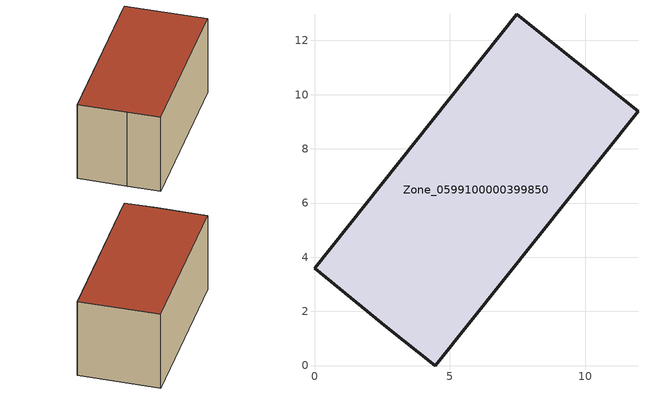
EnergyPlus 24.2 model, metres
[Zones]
Zone_0599100000399850
 floor ground (C_G): 7.46,12.96 11.94,9.4 4.46,0 2.67,1.41 0,3.58 z1
 wall outside (C_F): 2.67,1.41 4.46,0 11.94,9.4 7.46,12.96 0,3.58 2.67,1.41 z1:6.87
 roof outside (C_R): 11.94,9.4 7.46,12.96 0,3.58 2.67,1.41 4.46,0 z6.87
[BUILDING]
Pand.0599100000399850: North Axis=0; Terrain=City; Loads Convergence Tolerance Value=0.04; Temperature Convergence Tolerance Value=0.4; Solar Distribution=FullExterior; Maximum Number of Warmup Days=25; Minimum Number of Warmup Days=1
[Site:Location]
Rotterdam.The.Hague.AP_ZH_NLD Design_Conditions: Latitude=51.96; Longitude=4.45; Time Zone=1; Elevation=-4.5
[SITE:GROUNDTEMPERATURE:BUILDINGSURFACE]
18, 18, 18, 18, 18, 18, 18, 18, 18, 18, 18, 18
[MATERIAL] Thermal Absorptance=0.9; Solar Absorptance=0.7; Visible Absorptance=0.7
Name | Roughness | Thickness | Conductivity | Density | Specific Heat
G.TC.1992-2005 | MediumSmooth | 0.15 | 0.06 | 540 | 1210
F.TC.1992-2005 | Rough | 0.3 | 0.12 | 1920 | 840
R.TC.1992-2005 | MediumRough | 0.2 | 0.08 | 1500 | 1000
[CONSTRUCTION]
C_G: G.TC.1992-2005
C_F: F.TC.1992-2005
C_R: R.TC.1992-2005
[ZONE]
Zone_0599100000399850: Type=1; Multiplier=1; Ceiling Height=Autocalculate; Volume=Autocalculate; Floor Area=autocalculate; Part of Total Floor Area=Yes
[ZONEINFILTRATION:DESIGNFLOWRATE]
Infil_Zone_0599100000399850: Zone or ZoneList or Space or SpaceList=Zone_0599100000399850; Schedule=AlwaysOn; Design Flow Rate Calculation Method=Flow/Area; Flow Rate per Floor Area=0.0015; Constant Term Coefficient=1; Temperature Term Coefficient=0; Velocity Term Coefficient=0; Velocity Squared Term Coefficient=0
[HVACTEMPLATE:ZONE:IDEALLOADSAIRSYSTEM]
Zone_0599100000399850: Maximum Heating Supply Air Temperature=50; Minimum Cooling Supply Air Temperature=13; Maximum Heating Supply Air Humidity Ratio=0.0156; Minimum Cooling Supply Air Humidity Ratio=0.0077; Heating Limit=NoLimit; Cooling Limit=NoLimit; Dehumidification Control Type=ConstantSensibleHeatRatio; Cooling Sensible Heat Ratio=0.7; Dehumidification Setpoint=60; Humidification Control Type=None; Humidification Setpoint=30; Outdoor Air Method=None; Outdoor Air Flow Rate per Person=0.00944; Outdoor Air Flow Rate per Zone Floor Area=0; Outdoor Air Flow Rate per Zone=0; Demand Controlled Ventilation Type=None; Outdoor Air Economizer Type=NoEconomizer; Heat Recovery Type=None; Sensible Heat Recovery Effectiveness=0.7; Latent Heat Recovery Effectiveness=0.65
[ZONECONTROL:THERMOSTAT]
ThermostatControl_Zone_0599100000399850: Zone or ZoneList=Zone_0599100000399850; Control Type Schedule=DualSetpointControlType; Control 1=Thermostat_Zone_0599100000399850; Temperature Difference Between Cutout And Setpoint=0
[THERMOSTATSETPOINT:DUALSETPOINT]
Thermostat_Zone_0599100000399850: Heating Setpoint Temperature Schedule=HeatingSetpoint_Zone_0599100000399850; Cooling Setpoint Temperature Schedule=CoolingSetpoint_Zone_0599100000399850
[SCHEDULE:COMPACT]
HeatingSetpoint_Zone_0599100000399850: Through: 12/31, For: AllDays, Until: 24:00, 21
CoolingSetpoint_Zone_0599100000399850: Through: 12/31, For: AllDays, Until: 24:00, 24
DualSetpointControlType: Through: 12/31, For: AllDays, Until: 24:00, 4
AlwaysOn: Through: 12/31, For: AllDays, Until: 24:00, 1
